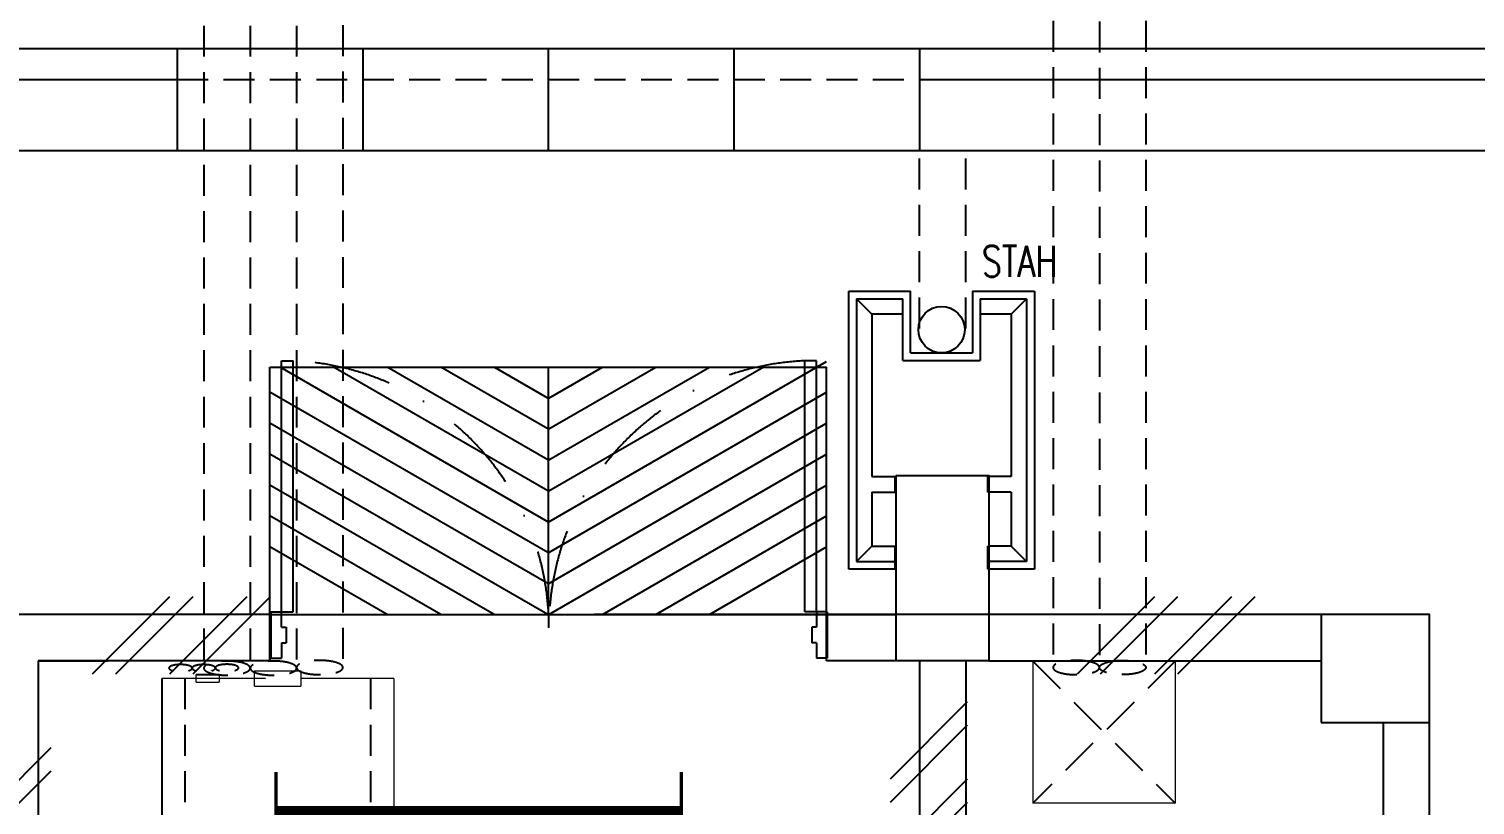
# Model space of a CAD drawing. Header units: inches. Extents: x -106706990 to 300603, y -86718466 to 1728185.
# Drawn here: x 38384 to 43061, y 43738 to 46249 of the extents above; entities that cross this region are included whole.
import ezdxf

# ---------------------------------------------------------------- set-up
doc = ezdxf.new("R2010")
doc.units = ezdxf.units.IN
doc.header["$MEASUREMENT"] = 0
for name, pattern in [('CENTER', [2, 1.25, -0.25, 0.25, -0.25]), ('DASHDOT', [1, 0.5, -0.25, 0, -0.25]), ('DASHED2', [0.375, 0.25, -0.125]), ('HIDDEN', [0.375, 0.25, -0.125])]:
    doc.linetypes.add(name, pattern=pattern)
for name, color, linetype in [('A-ARR', 4, 'Continuous'), ('A-COLUMN', 3, 'Continuous'), ('A-DOOR', 9, 'Continuous'), ('A-DRAIN', 9, 'Continuous'), ('A-HIDDEN', 8, 'HIDDEN'), ('A-NOTE', 2, 'Continuous'), ('A-PANEL', 13, 'Continuous'), ('A-PTILE', 8, 'Continuous'), ('A-RWDP', 4, 'Continuous'), ('A-STAIRH', 8, 'HIDDEN'), ('A-SYM', 8, 'Continuous'), ('A-WALL', 1, 'Continuous'), ('A-WLH', 7, 'Continuous'), ('AHT_WALL', 3, 'Continuous'), ('concrete cover', 7, 'Continuous'), ('Grid', 8, 'CENTER'), ('LAMP', 5, 'Continuous')]:
    doc.layers.add(name, color=color, linetype=linetype)
doc.styles.add('ROMANS', font='romans.shx', dxfattribs={"width": 0.75, "height": 200})

# ---------------------------------------------------------------- blocks, each defined once
blk = doc.blocks.new('A$C75E66BF6')
at = {"layer": 'A-NOTE', "color": 8, "linetype": 'Continuous', "ltscale": 500}
for p, q in [((75, 825), (25, 875)), ((150, 875), (150, 825)), ((450, 875), (450, 825)), ((525, 825), (575, 875)), ((75, 650.3), (75, 825)), ((75, 825), (150, 825)), ((525, 825), (450, 825)), ((525, 650.3), (525, 825)), ((75, 650.3), (150, 650.3)), ((150, 650.3), (150, 600.3)), ((525, 650.3), (450, 650.3)), ((450, 650.3), (450, 600.3)), ((75, 75), (75, 600.3)), ((75, 600.3), (150, 600.3)), ((525, 600.3), (450, 600.3)), ((525, 75), (525, 600.3)), ((75, 75), (25, 25)), ((75, 75), (175, 75)), ((425, 75), (525, 75)), ((525, 75), (575, 25))]:
    blk.add_line(p, q, dxfattribs=at)
at = {"layer": 'A-PANEL', "color": 8}
for p, q in [((0, 0), (0, 900)), ((0, 900), (150, 900)), ((150, 900), (150, 875)), ((450, 900), (600, 900)), ((450, 900), (450, 875)), ((600, 900), (600, 0)), ((25, 875), (150, 875)), ((25, 25), (25, 875)), ((575, 875), (450, 875)), ((575, 25), (575, 875)), ((425, 225), (175, 225)), ((175, 25), (175, 225)), ((400, 200), (200, 200)), ((200, 0), (200, 200)), ((400, 200), (400, 0)), ((425, 225), (425, 25)), ((200, 0), (0, 0)), ((175, 25), (25, 25)), ((600, 0), (400, 0)), ((575, 25), (425, 25))]:
    blk.add_line(p, q, dxfattribs=at)
at = {"layer": 'A-RWDP', "color": 8}
blk.add_circle((300, 125), 75, dxfattribs=at)
blk = doc.blocks.new('A$C49831240')
at = {"layer": 'A-WLH', "color": 8}
for p, q in [((250, 575), (0, 325)), ((250, 500), (0, 250)), ((250, 325), (0, 75)), ((250, 250), (0, 0))]:
    blk.add_line(p, q, dxfattribs=at)
blk = doc.blocks.new('A$C58317C7C')
at = {"layer": 'A-DOOR', "color": 8}
for p, q in [((35, 150), (35, 962.2)), ((35, 962.2), (73, 962.2)), ((73, 150), (73, 962.2)), ((1727, 150), (1727, 962.2)), ((1765, 962.2), (1727, 962.2)), ((1765, 150), (1765, 962.2)), ((35, 150), (73, 150)), ((1765, 150), (1727, 150))]:
    blk.add_line(p, q, dxfattribs=at)
at = {"layer": 'A-DOOR', "color": 8, "linetype": 'Continuous'}
for p, q in [((0, 0), (0, 150)), ((0, 150), (35, 150)), ((0, 150), (0, 0)), ((0, 150), (0, 150)), ((35, 100), (35, 150)), ((1800, 150), (1765, 150)), ((1765, 150), (1765, 100)), ((1800, 0), (1800, 150)), ((1800, 150), (1800, 0)), ((1800, 150), (1800, 0)), ((1800, 0), (1800, 150)), ((1800, 150), (1800, 0)), ((1800, 150), (1800, 150)), ((1800, 0), (1800, 150)), ((1800, 150), (1800, 0)), ((1800, 150), (1800, 150)), ((35, 100), (50, 100)), ((50, 100), (50, 50)), ((1765, 100), (1750, 100)), ((1750, 100), (1750, 50)), ((35, 50), (50, 50)), ((35, 50), (35, 0)), ((1765, 50), (1750, 50)), ((1765, 50), (1765, 0)), ((0, 0), (35, 0)), ((0, 0), (0, 0)), ((1800, 0), (1765, 0)), ((1800, 0), (1800, 0)), ((1800, 0), (1800, 0))]:
    blk.add_line(p, q, dxfattribs=at)
at = {"layer": 'A-DOOR', "color": 8, "linetype": 'DASHDOT', "ltscale": 500}
for centre, start, end in [((35, 98), 0, 87.4821), ((1765, 98), 92.5179, 180)]:
    blk.add_arc(centre, 865, start, end, dxfattribs=at)
blk = doc.blocks.new('YBC136')
at = {"layer": 'LAMP'}
for points, const_width in [([(-135000.8, 195525.6), (-135000.8, 195250.4)], 10.9), ([(-133690.5, 195525.6), (-133690.5, 195250.4)], 10.9), ([(-135000.8, 195388), (-133690.5, 195388)], 54.6)]:
    blk.add_lwpolyline(points, dxfattribs=dict(at, const_width=const_width))
blk = doc.blocks.new('*U255')
at = {"layer": 'LAMP'}
blk.add_blockref('YBC136', (134345.6, -195388, -5.5), dxfattribs=at)
blk = doc.blocks.new('*U256')
at = {"layer": 'LAMP', "color": 0, "linetype": 'ByBlock', "lineweight": -2, "transparency": 16777216}
for p in [(0, 2500), (0, 0)]:
    blk.add_blockref('*U255', p, dxfattribs=at)

msp = doc.modelspace()

# ---------------------------------------------------------------- linework, layer by layer
at = {"color": 8}
for p, q in [((38863.8, 46184.4), (38863.8, 45854.4)), ((39463.8, 46184.4), (39463.8, 45854.4)), ((40063.8, 46184.4), (40063.8, 45854.4)), ((40663.8, 46184.4), (40663.8, 45854.4)), ((41263.8, 46184.4), (41263.8, 45854.4)), ((39163.8, 45154.4), (40963.8, 45154.4)), ((40063.8, 45154.4), (40063.8, 44354.4)), ((39163.8, 44354.4), (40963.8, 44354.4))]:
    msp.add_line(p, q, dxfattribs=at)
at = {"layer": 'A-COLUMN', "color": 8}
for points in [[(41188.8, 44804.4), (41488.8, 44804.4), (41488.8, 44204.4), (41188.8, 44204.4)], [(42563.8, 44004.4), (42913.8, 44004.4), (42913.8, 44354.4), (42563.8, 44354.4)]]:
    msp.add_lwpolyline(points, close=True, dxfattribs=at)
at = {"layer": 'A-DRAIN', "color": 8, "linetype": 'Continuous', "ltscale": 1000}
for p, q in [((44668.8, 46184.4), (18508.8, 46184.4)), ((18608.8, 46084.4), (38863.8, 46084.4)), ((41263.8, 46084.4), (44568.8, 46084.4)), ((44338.8, 45854.4), (18838.8, 45854.4)), ((40963.8, 45854.4), (39163.8, 45854.4)), ((39163.8, 44354.4), (39163.8, 45154.4)), ((40963.8, 44354.4), (40963.8, 45154.4))]:
    msp.add_line(p, q, dxfattribs=at)
at = {"layer": 'A-HIDDEN', "color": 8, "linetype": 'HIDDEN', "ltscale": 500}
for p, q in [((41631, 44202.8), (42091, 43744.4)), ((42091, 44202.8), (41631, 43744.4))]:
    msp.add_line(p, q, dxfattribs=at)
at = {"layer": 'A-PTILE', "color": 8}
for p, q in [((40062.2, 44654.4), (39196.2, 45154.4)), ((40062.2, 44754.4), (39369.4, 45154.4)), ((40062.2, 44854.4), (39542.6, 45154.4)), ((40062.2, 44954.4), (39715.8, 45154.4)), ((40062.2, 45054.4), (39889, 45154.4)), ((40065.3, 44654.4), (40963.8, 45173.1)), ((40065.3, 44754.4), (40758.2, 45154.4)), ((40065.3, 44854.4), (40585, 45154.4)), ((40065.3, 44954.4), (40411.8, 45154.4)), ((40065.3, 45054.4), (40238.6, 45154.4)), ((40062.2, 44554.4), (39163.8, 45073.1)), ((40065.3, 44554.4), (40963.8, 45073.1)), ((40062.2, 44454.4), (39163.8, 44973.1)), ((40065.3, 44454.4), (40963.8, 44973.1)), ((40062.2, 44354.4), (39163.8, 44873.1)), ((40065.3, 44354.4), (40963.8, 44873.1)), ((39889, 44354.4), (39163.8, 44773.1)), ((40238.6, 44354.4), (40963.8, 44773.1)), ((39715.8, 44354.4), (39163.8, 44673.1)), ((40411.8, 44354.4), (40963.8, 44673.1)), ((39542.6, 44354.4), (39163.8, 44573.1)), ((40585, 44354.4), (40963.8, 44573.1)), ((40963.8, 44354.4), (40213.8, 44354.4))]:
    msp.add_line(p, q, dxfattribs=at)
at = {"layer": 'A-RWDP', "color": 8, "linetype": 'HIDDEN', "ltscale": 400}
for p, q in [((41263.8, 45279.4), (41263.8, 45854.4)), ((41413.8, 45279.4), (41413.8, 45854.4))]:
    msp.add_line(p, q, dxfattribs=at)
at = {"layer": 'A-STAIRH', "color": 8, "linetype": 'DASHED2', "ltscale": 400}
for p, q in [((41696.3, 48674.6), (41696.3, 44181)), ((41846.1, 48672.7), (41846.1, 44182.7)), ((41995.9, 48674.6), (41995.9, 44181)), ((38949.9, 48508.8), (38949.9, 44180.8)), ((39099.9, 48508.8), (39099.9, 44180.8)), ((39099.9, 48508.8), (39099.9, 44180.8)), ((39249.9, 48508.8), (39249.9, 44180.8)), ((39399.7, 48510.6), (39399.7, 44182.7)), ((38863.8, 46084.4), (41263.8, 46084.4)), ((38924.6, 44160), (38999.6, 44160)), ((38888.8, 44147.5), (38888.8, 40454.9)), ((39488.8, 44147.5), (39488.8, 40454.9))]:
    msp.add_line(p, q, dxfattribs=at)
at = {"layer": 'A-STAIRH', "color": 8, "linetype": 'DASHED2', "ltscale": 400, "extrusion": (0, 0, -1)}
for centre, major_axis in [((39024.9, 44180.8), (75, 0)), ((39174.9, 44180.8), (75, 0)), ((39324.7, 44182.7), (75, 0)), ((41771.1, 44182.7), (75, 0)), ((38874.6, 44180.8), (37.5, 0)), ((38949.6, 44180.8), (37.5, 0)), ((39024.5, 44181.7), (37.5, 0))]:
    msp.add_ellipse(centre, major_axis=major_axis, ratio=0.306129, dxfattribs=at)
at = {"layer": 'A-STAIRH', "color": 8, "linetype": 'DASHED2', "ltscale": 400}
msp.add_ellipse((41921.1, 44182.7), major_axis=(-75, 0), ratio=0.306129, dxfattribs=at)
at = {"layer": 'A-WALL', "color": 8, "linetype": 'Continuous', "ltscale": 900}
for p, q in [((39163.8, 44354.4), (36388.8, 44354.4)), ((39163.8, 44354.4), (39163.8, 44204.4)), ((39163.8, 44354.4), (39163.8, 44204.4)), ((42563.8, 44354.4), (41488.8, 44354.4)), ((38413.8, 44204.4), (38413.8, 39854.4)), ((38413.8, 44204.4), (38638.8, 44204.4)), ((39163.8, 44204.4), (38413.8, 44204.4)), ((41263.8, 44204.4), (41263.8, 40904.4)), ((41413.8, 44204.4), (41413.8, 40904.4)), ((41488.8, 44204.4), (42563.8, 44204.4))]:
    msp.add_line(p, q, dxfattribs=at)
at = {"layer": 'A-WALL', "color": 8}
for p, q in [((40963.8, 44204.4), (40963.8, 44354.4)), ((40963.8, 44354.4), (41188.8, 44354.4)), ((41188.8, 44204.4), (40963.8, 44204.4)), ((42763.8, 44004.4), (42763.8, 40904.4)), ((42913.8, 40004.4), (42913.8, 44004.4))]:
    msp.add_line(p, q, dxfattribs=at)
at = {"layer": 'A-WALL', "color": 8, "linetype": 'Continuous', "ltscale": 900}
msp.add_lwpolyline([(39163.8, 44204.4), (39163.8, 44354.4)], dxfattribs=at)
at = {"layer": 'A-WLH', "color": 8}
for p, q in [((38590.3, 44162.8), (38840.3, 44412.8)), ((38665.3, 44162.8), (38915.3, 44412.8)), ((38840.3, 44162.8), (39090.3, 44412.8)), ((38915.3, 44162.8), (39165.3, 44412.8)), ((41774.9, 44162.8), (42024.9, 44412.8)), ((41849.9, 44162.8), (42099.9, 44412.8)), ((42024.9, 44162.8), (42274.9, 44412.8)), ((42099.9, 44162.8), (42349.9, 44412.8))]:
    msp.add_line(p, q, dxfattribs=at)
at = {"layer": 'AHT_WALL', "color": 8}
msp.add_line((40963.8, 44204.4), (40963.8, 44354.4), dxfattribs=at)
at = {"layer": 'concrete cover', "color": 8, "lineweight": 0}
for p, q in [((41631, 44202.8), (41631, 43744.4)), ((42091, 44202.8), (42091, 43744.4)), ((38924.6, 44135), (38924.6, 44160)), ((38999.6, 44160), (38999.6, 44135)), ((39113.8, 44122.5), (39113.8, 44172.5)), ((39113.8, 44172.5), (39263.8, 44172.5)), ((39263.8, 44172.5), (39263.8, 44122.5)), ((39113.8, 44147.5), (38813.8, 44147.5)), ((38924.6, 44135), (38999.6, 44135)), ((39149.6, 44147.5), (38999.6, 44147.5)), ((39113.8, 44122.5), (39263.8, 44122.5)), ((39563.8, 44147.5), (39263.8, 44147.5)), ((39563.8, 44147.5), (39563.8, 40454.9)), ((42091, 43744.4), (41631, 43744.4))]:
    msp.add_line(p, q, dxfattribs=at)
at = {"layer": 'concrete cover', "color": 8}
msp.add_line((38813.8, 44147.5), (38813.8, 40454.9), dxfattribs=at)
at = {"layer": 'Grid', "color": 8, "ltscale": 700}
msp.add_line((42913.8, 44354.4), (40963.8, 44354.4), dxfattribs=at)

# ---------------------------------------------------------------- block references
at = {"layer": 'A-ARR', "color": 8, "rotation": 180}
msp.add_blockref('A$C75E66BF6', (41635.7, 45400.7), dxfattribs=at)
at = {"layer": 'A-DOOR', "color": 8}
msp.add_blockref('A$C58317C7C', (39166, 44212.8), dxfattribs=at)
at = {"layer": 'A-WLH', "color": 8}
for p in [(41169, 43496.3), (38204.8, 43347.6)]:
    msp.add_blockref('A$C49831240', p, dxfattribs=at)
at = {"layer": 'LAMP', "color": 0}
msp.add_blockref('*U256', (39838.8, 41207.1), dxfattribs=at)

# ---------------------------------------------------------------- texts
at = {"layer": 'A-SYM', "color": 8, "linetype": 'HIDDEN', "ltscale": 500, "style": 'ROMANS', "width": 0.75}
msp.add_text('STAH', height=100, dxfattribs=at).set_placement((41466, 45446.8))

doc.saveas('drawing.dxf')
